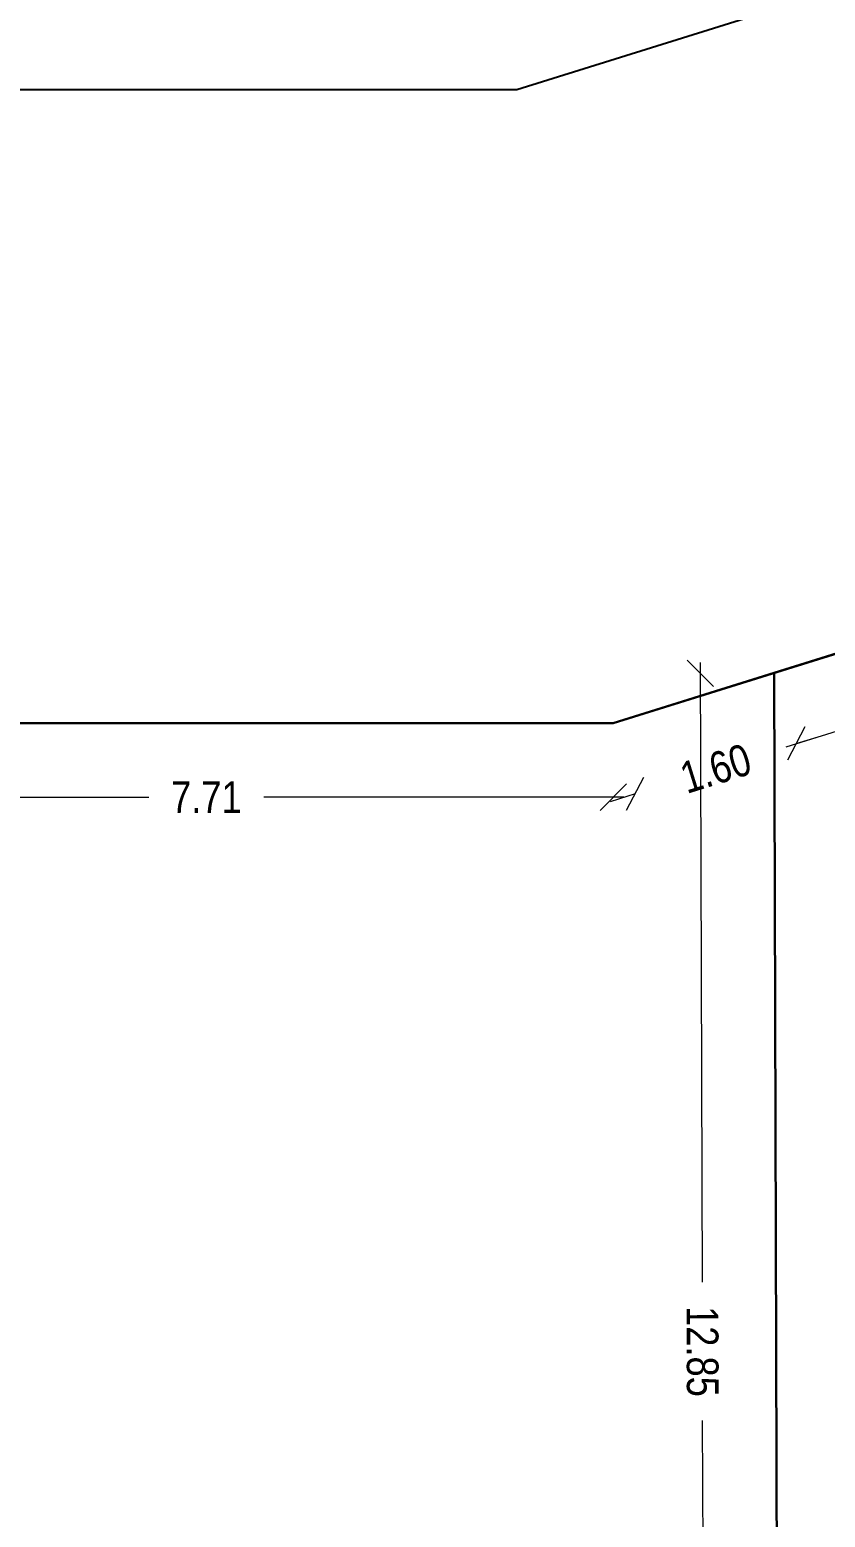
# Model space of a CAD drawing. Header units: millimetres. Extents: x 29397 to 29927, y 26123 to 26652.
# Drawn here: x 29556.91 to 29564.45, y 26369.26 to 26383.35 of the extents above; entities that cross this region are included whole.
import ezdxf

# ---------------------------------------------------------------- set-up
doc = ezdxf.new("R2010")
doc.units = ezdxf.units.MM
doc.header["$LTSCALE"] = 0.3
doc.linetypes.add('CENTER', pattern=[0])
for name, color, linetype in [('_IndivSubPlot', 180, 'Continuous'), ('_IndivSubPlot_DIMENSION', 7, 'Continuous'), ('_InternalRoad', 3, 'Continuous')]:
    doc.layers.add(name, color=color, linetype=linetype)
doc.layers.get('0').off()
doc.styles.add('PreDCRFont', font='ARIALN.TTF')
doc.dimstyles.new('PDCR-PLOT-INT', dxfattribs={"dimtxt": 0.3, "dimasz": 0.25, "dimexe": 0.25, "dimexo": 0.25, "dimgap": 0.25, "dimtad": 0, "dimzin": 0, "dimdsep": 46, "dimtxsty": 'PreDCRFont', "dimblk": 'OBLIQUE', "dimcen": 0.5, "dimdle": 0.1, "dimadec": 0, "dimazin": 0, "dimtfac": 1, "dimtix": 1, "dimtofl": 0, "dimtmove": 1, "dimatfit": 1, "dimfxl": 1, "dimtolj": 1, "dimtzin": 0, "dimlwd": 15, "dimarcsym": 0})

# ---------------------------------------------------------------- blocks, each defined once
blk = doc.blocks.new('_Oblique')
at = {"color": 0, "linetype": 'ByBlock', "lineweight": -2}
blk.add_line((-0.5, -0.5), (0.5, 0.5), dxfattribs=at)
blk = doc.blocks.new('*D240')
at = {"layer": '_IndivSubPlot_DIMENSION', "color": 0, "lineweight": 15, "transparency": 16777216}
for p, q in [((29564.173, 26376.59), (29564.412, 26376.664)), ((29562.647, 26376.114), (29562.409, 26376.039))]:
    blk.add_line(p, q, dxfattribs=at)
at = {"layer": '_IndivSubPlot_DIMENSION', "color": 0, "lineweight": 15, "transparency": 16777216, "xscale": 0.25, "yscale": 0.25, "zscale": 0.25}
for p, rotation in [((29564.173, 26376.59), 197.3313374661018), ((29562.647, 26376.114), 17.33133746610185)]:
    blk.add_blockref('_Oblique', p, dxfattribs=dict(at, rotation=rotation))
at = {"layer": '_IndivSubPlot_DIMENSION', "color": 0, "lineweight": 15, "transparency": 16777216, "insert": (29563.41, 26376.352), "char_height": 0.3, "attachment_point": 5, "rotation": 17.3313, "style": 'PreDCRFont'}
blk.add_mtext('\\A1;1.60', dxfattribs=at)
blk = doc.blocks.new('*D241')
at = {"layer": '_IndivSubPlot_DIMENSION', "color": 0, "lineweight": 15, "transparency": 16777216}
for p, q in [((29554.626, 26376.082), (29558.038, 26376.082)), ((29562.539, 26376.082), (29559.127, 26376.082))]:
    blk.add_line(p, q, dxfattribs=at)
at = {"layer": '_IndivSubPlot_DIMENSION', "color": 0, "lineweight": 15, "transparency": 16777216, "xscale": 0.25, "yscale": 0.25, "zscale": 0.25}
for p, rotation in [((29554.726, 26376.082), 179.999999999973), ((29562.439, 26376.082), 359.999999999973)]:
    blk.add_blockref('_Oblique', p, dxfattribs=dict(at, rotation=rotation))
at = {"layer": '_IndivSubPlot_DIMENSION', "color": 0, "lineweight": 15, "transparency": 16777216, "insert": (29558.582, 26376.082), "char_height": 0.3, "attachment_point": 5, "style": 'PreDCRFont'}
blk.add_mtext('\\A1;7.71', dxfattribs=at)
blk = doc.blocks.new('*D299')
at = {"layer": '_IndivSubPlot_DIMENSION', "color": 0, "lineweight": 15, "transparency": 16777216}
for p, q in [((29563.264, 26377.356), (29563.282, 26371.487)), ((29563.304, 26364.309), (29563.286, 26370.178))]:
    blk.add_line(p, q, dxfattribs=at)
at = {"layer": '_IndivSubPlot_DIMENSION', "color": 0, "lineweight": 15, "transparency": 16777216, "xscale": 0.25, "yscale": 0.25, "zscale": 0.25}
for p, rotation in [((29563.264, 26377.256), 90.17353337462663), ((29563.303, 26364.409), 270.1735333746266)]:
    blk.add_blockref('_Oblique', p, dxfattribs=dict(at, rotation=rotation))
at = {"layer": '_IndivSubPlot_DIMENSION', "color": 0, "lineweight": 15, "transparency": 16777216, "insert": (29563.284, 26370.832), "char_height": 0.3, "attachment_point": 5, "rotation": 270.1735, "style": 'PreDCRFont'}
blk.add_mtext('\\A1;12.85', dxfattribs=at)
blk = doc.blocks.new('*D353')
at = {"layer": '_IndivSubPlot_DIMENSION', "color": 0, "lineweight": 15, "transparency": 16777216}
for p, q in [((29573.767, 26379.584), (29569.467, 26378.242)), ((29564.078, 26376.56), (29568.377, 26377.902))]:
    blk.add_line(p, q, dxfattribs=at)
at = {"layer": '_IndivSubPlot_DIMENSION', "color": 0, "lineweight": 15, "transparency": 16777216, "xscale": 0.25, "yscale": 0.25, "zscale": 0.25}
for p, rotation in [((29573.671, 26379.554), 17.33133746608846), ((29564.173, 26376.59), 197.3313374660885)]:
    blk.add_blockref('_Oblique', p, dxfattribs=dict(at, rotation=rotation))
at = {"layer": '_IndivSubPlot_DIMENSION', "color": 0, "lineweight": 15, "transparency": 16777216, "insert": (29568.922, 26378.072), "char_height": 0.3, "attachment_point": 5, "rotation": 17.3313, "style": 'PreDCRFont'}
blk.add_mtext('\\A1;9.95', dxfattribs=at)

msp = doc.modelspace()

# ---------------------------------------------------------------- linework, layer by layer
at = {"layer": '_IndivSubPlot'}
for points in [[(29573.463, 26380.222), (29563.964, 26377.258), (29564.003, 26364.411), (29579.243, 26364.457)], [(29564.003, 26364.411), (29563.964, 26377.258), (29562.439, 26376.782), (29554.726, 26376.782)]]:
    msp.add_lwpolyline(points, dxfattribs=at)
at = {"layer": '_InternalRoad'}
msp.add_lwpolyline([(29579.19, 26382.01), (29579.151, 26394.568), (29560.61, 26388.782), (29544.646, 26388.782), (29449.639, 26368.351), (29450.052, 26356.166), (29545.922, 26376.782), (29562.439, 26376.782)], close=True, dxfattribs=at)
at = {"layer": '_InternalRoad', "linetype": 'CENTER'}
msp.add_lwpolyline([(29579.171, 26388.289), (29561.524, 26382.782), (29545.284, 26382.782), (29449.846, 26362.258)], dxfattribs=at)

# ---------------------------------------------------------------- dimensions: what is measured, and where the dimension line sits
at = {"layer": '_IndivSubPlot_DIMENSION', "lineweight": 15}
for p1, p2, text, picture, middle in [((29573.671, 26379.554), (29564.173, 26376.59), '9.95', '*D353', (29568.922, 26378.072)), ((29563.303, 26364.409), (29563.264, 26377.256), '12.85', '*D299', (29563.284, 26370.832)), ((29564.173, 26376.59), (29562.647, 26376.114), '1.60', '*D240', (29563.41, 26376.352)), ((29562.439, 26376.082), (29554.726, 26376.082), '7.71', '*D241', (29558.582, 26376.082))]:
    dim = msp.add_aligned_dim(p1=p1, p2=p2, distance=0, text=text, dimstyle='PDCR-PLOT-INT', dxfattribs=at)
    dim.commit()
    dim.dimension.update_dxf_attribs({"geometry": picture, "text_midpoint": middle})

doc.saveas('drawing.dxf')
